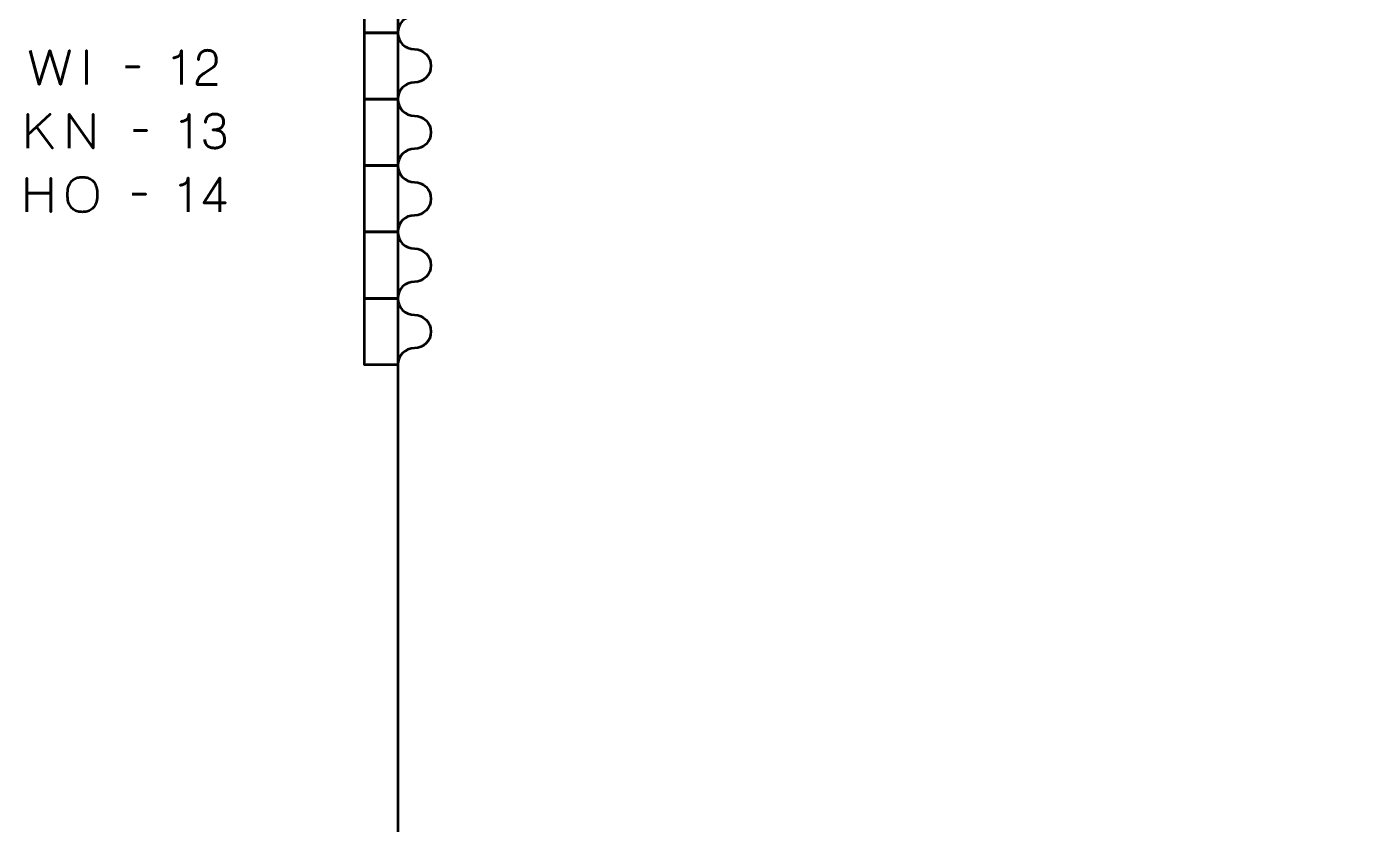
# Model space of a CAD drawing. Header units: centimetres. Extents: x -24.5 to 0, y -29.7 to 0.
# Drawn here: x -24.35 to -12.23, y -14.85 to -7.65 of the extents above; entities that cross this region are included whole.
import ezdxf

# ---------------------------------------------------------------- set-up
doc = ezdxf.new("R2010")
doc.units = ezdxf.units.CM
doc.header["$MEASUREMENT"] = 0
doc.layers.add('Layer 1', color=7, linetype='Continuous')

msp = doc.modelspace()

# ---------------------------------------------------------------- linework, layer by layer
at = {"layer": 'Layer 1', "color": 1, "lineweight": 53}
for points, knots in [([(-21.00003, -29.19995), (-21.00003, -29.19995), (-21.00003, -0.49992), (-21.00003, -0.49992), (-21.00003, -0.49992), (-21.00003, -0.22295), (-20.77694, 0.00004), (-20.49994, 0.00004), (-20.49994, 0.00004), (-20.49994, 0.00004), (-0.50008, 0.00004), (-0.50008, 0.00004), (-0.50008, 0.00004), (-0.22294, 0.00004), (0.00002, -0.22295), (0.00002, -0.49992), (0.00002, -0.49992), (0.00002, -0.49992), (0.00002, -29.19995), (0.00002, -29.19995), (0.00002, -29.19995), (0.00002, -29.47695), (-0.22294, -29.70004), (-0.50008, -29.70004), (-0.50008, -29.70004), (-0.50008, -29.70004), (-20.49994, -29.70004), (-20.49994, -29.70004), (-20.49994, -29.70004), (-20.77694, -29.70004), (-21.00003, -29.47695), (-21.00003, -29.19995)], [0, 0, 0, 0, 0.125, 0.125, 0.125, 0.125, 0.25, 0.25, 0.25, 0.25, 0.375, 0.375, 0.375, 0.375, 0.5, 0.5, 0.5, 0.5, 0.625, 0.625, 0.625, 0.625, 0.75, 0.75, 0.75, 0.75, 0.875, 0.875, 0.875, 0.875, 1, 1, 1, 1]), ([(-21.00003, -7.69992), (-21.00003, -7.61709), (-20.93286, -7.54992), (-20.85003, -7.54992), (-20.85003, -7.54992), (-20.7672, -7.54992), (-20.70003, -7.48275), (-20.70003, -7.39992), (-20.70003, -7.39992), (-20.70003, -7.31709), (-20.7672, -7.24992), (-20.85003, -7.24992), (-20.85003, -7.24992), (-20.93286, -7.24992), (-21.00003, -7.18275), (-21.00003, -7.09992), (-21.00003, -7.09992), (-21.00003, -7.09992), (-21.30003, -7.09992), (-21.30003, -7.09992), (-21.30003, -7.09992), (-21.30003, -7.09992), (-21.30003, -7.69992), (-21.30003, -7.69992), (-21.30003, -7.69992), (-21.30003, -7.69992), (-21.00003, -7.69992), (-21.00003, -7.69992)], [0, 0, 0, 0, 0.14285714, 0.14285714, 0.14285714, 0.14285714, 0.28571429, 0.28571429, 0.28571429, 0.28571429, 0.42857143, 0.42857143, 0.42857143, 0.42857143, 0.57142857, 0.57142857, 0.57142857, 0.57142857, 0.71428571, 0.71428571, 0.71428571, 0.71428571, 0.85714286, 0.85714286, 0.85714286, 0.85714286, 1, 1, 1, 1]), ([(-21.00003, -8.29992), (-21.00003, -8.21709), (-20.93286, -8.14992), (-20.85003, -8.14992), (-20.85003, -8.14992), (-20.7672, -8.14992), (-20.70003, -8.08275), (-20.70003, -7.99992), (-20.70003, -7.99992), (-20.70003, -7.91709), (-20.7672, -7.84992), (-20.85003, -7.84992), (-20.85003, -7.84992), (-20.93286, -7.84992), (-21.00003, -7.78275), (-21.00003, -7.69992), (-21.00003, -7.69992), (-21.00003, -7.69992), (-21.30003, -7.69992), (-21.30003, -7.69992), (-21.30003, -7.69992), (-21.30003, -7.69992), (-21.30003, -8.29992), (-21.30003, -8.29992), (-21.30003, -8.29992), (-21.30003, -8.29992), (-21.00003, -8.29992), (-21.00003, -8.29992)], [0, 0, 0, 0, 0.14285714, 0.14285714, 0.14285714, 0.14285714, 0.28571429, 0.28571429, 0.28571429, 0.28571429, 0.42857143, 0.42857143, 0.42857143, 0.42857143, 0.57142857, 0.57142857, 0.57142857, 0.57142857, 0.71428571, 0.71428571, 0.71428571, 0.71428571, 0.85714286, 0.85714286, 0.85714286, 0.85714286, 1, 1, 1, 1]), ([(-21.00003, -8.89992), (-21.00003, -8.81709), (-20.93286, -8.74992), (-20.85003, -8.74992), (-20.85003, -8.74992), (-20.7672, -8.74992), (-20.70003, -8.68275), (-20.70003, -8.59992), (-20.70003, -8.59992), (-20.70003, -8.51709), (-20.7672, -8.44992), (-20.85003, -8.44992), (-20.85003, -8.44992), (-20.93286, -8.44992), (-21.00003, -8.38275), (-21.00003, -8.29992), (-21.00003, -8.29992), (-21.00003, -8.29992), (-21.30003, -8.29992), (-21.30003, -8.29992), (-21.30003, -8.29992), (-21.30003, -8.29992), (-21.30003, -8.89992), (-21.30003, -8.89992), (-21.30003, -8.89992), (-21.30003, -8.89992), (-21.00003, -8.89992), (-21.00003, -8.89992)], [0, 0, 0, 0, 0.14285714, 0.14285714, 0.14285714, 0.14285714, 0.28571429, 0.28571429, 0.28571429, 0.28571429, 0.42857143, 0.42857143, 0.42857143, 0.42857143, 0.57142857, 0.57142857, 0.57142857, 0.57142857, 0.71428571, 0.71428571, 0.71428571, 0.71428571, 0.85714286, 0.85714286, 0.85714286, 0.85714286, 1, 1, 1, 1]), ([(-21.00003, -9.49992), (-21.00003, -9.41709), (-20.93286, -9.34992), (-20.85003, -9.34992), (-20.85003, -9.34992), (-20.7672, -9.34992), (-20.70003, -9.28275), (-20.70003, -9.19992), (-20.70003, -9.19992), (-20.70003, -9.11709), (-20.7672, -9.04992), (-20.85003, -9.04992), (-20.85003, -9.04992), (-20.93286, -9.04992), (-21.00003, -8.98275), (-21.00003, -8.89992), (-21.00003, -8.89992), (-21.00003, -8.89992), (-21.30003, -8.89992), (-21.30003, -8.89992), (-21.30003, -8.89992), (-21.30003, -8.89992), (-21.30003, -9.49992), (-21.30003, -9.49992), (-21.30003, -9.49992), (-21.30003, -9.49992), (-21.00003, -9.49992), (-21.00003, -9.49992)], [0, 0, 0, 0, 0.14285714, 0.14285714, 0.14285714, 0.14285714, 0.28571429, 0.28571429, 0.28571429, 0.28571429, 0.42857143, 0.42857143, 0.42857143, 0.42857143, 0.57142857, 0.57142857, 0.57142857, 0.57142857, 0.71428571, 0.71428571, 0.71428571, 0.71428571, 0.85714286, 0.85714286, 0.85714286, 0.85714286, 1, 1, 1, 1]), ([(-21.00003, -10.09992), (-21.00003, -10.01709), (-20.93286, -9.94992), (-20.85003, -9.94992), (-20.85003, -9.94992), (-20.7672, -9.94992), (-20.70003, -9.88275), (-20.70003, -9.79992), (-20.70003, -9.79992), (-20.70003, -9.71709), (-20.7672, -9.64992), (-20.85003, -9.64992), (-20.85003, -9.64992), (-20.93286, -9.64992), (-21.00003, -9.58275), (-21.00003, -9.49992), (-21.00003, -9.49992), (-21.00003, -9.49992), (-21.30003, -9.49992), (-21.30003, -9.49992), (-21.30003, -9.49992), (-21.30003, -9.49992), (-21.30003, -10.09992), (-21.30003, -10.09992), (-21.30003, -10.09992), (-21.30003, -10.09992), (-21.00003, -10.09992), (-21.00003, -10.09992)], [0, 0, 0, 0, 0.14285714, 0.14285714, 0.14285714, 0.14285714, 0.28571429, 0.28571429, 0.28571429, 0.28571429, 0.42857143, 0.42857143, 0.42857143, 0.42857143, 0.57142857, 0.57142857, 0.57142857, 0.57142857, 0.71428571, 0.71428571, 0.71428571, 0.71428571, 0.85714286, 0.85714286, 0.85714286, 0.85714286, 1, 1, 1, 1]), ([(-21.00003, -10.69992), (-21.00003, -10.61709), (-20.93286, -10.54992), (-20.85003, -10.54992), (-20.85003, -10.54992), (-20.7672, -10.54992), (-20.70003, -10.48275), (-20.70003, -10.39992), (-20.70003, -10.39992), (-20.70003, -10.31709), (-20.7672, -10.24992), (-20.85003, -10.24992), (-20.85003, -10.24992), (-20.93286, -10.24992), (-21.00003, -10.18275), (-21.00003, -10.09992), (-21.00003, -10.09992), (-21.00003, -10.09992), (-21.30003, -10.09992), (-21.30003, -10.09992), (-21.30003, -10.09992), (-21.30003, -10.09992), (-21.30003, -10.69992), (-21.30003, -10.69992), (-21.30003, -10.69992), (-21.30003, -10.69992), (-21.00003, -10.69992), (-21.00003, -10.69992)], [0, 0, 0, 0, 0.14285714, 0.14285714, 0.14285714, 0.14285714, 0.28571429, 0.28571429, 0.28571429, 0.28571429, 0.42857143, 0.42857143, 0.42857143, 0.42857143, 0.57142857, 0.57142857, 0.57142857, 0.57142857, 0.71428571, 0.71428571, 0.71428571, 0.71428571, 0.85714286, 0.85714286, 0.85714286, 0.85714286, 1, 1, 1, 1])]:
    msp.add_open_spline(points, degree=3, knots=knots, dxfattribs=at)
at = {"layer": 'Layer 1', "color": 5, "lineweight": 53}
for points, knots in [([(-24.32126, -7.8616), (-24.32126, -7.8616), (-24.24083, -8.16682), (-24.24083, -8.16682), (-24.24083, -8.16682), (-24.24083, -8.16682), (-24.14389, -7.8616), (-24.14389, -7.8616), (-24.14389, -7.8616), (-24.14389, -7.8616), (-24.04694, -8.16682), (-24.04694, -8.16682), (-24.04694, -8.16682), (-24.04694, -8.16682), (-23.96651, -7.8616), (-23.96651, -7.8616), (-23.96651, -7.8616), (-23.96651, -7.8616), (-24.04694, -8.16682), (-24.04694, -8.16682), (-24.04694, -8.16682), (-24.04694, -8.16682), (-24.14389, -7.8616), (-24.14389, -7.8616), (-24.14389, -7.8616), (-24.14389, -7.8616), (-24.24083, -8.16682), (-24.24083, -8.16682), (-24.24083, -8.16682), (-24.24083, -8.16682), (-24.32126, -7.8616), (-24.32126, -7.8616)], [0, 0, 0, 0, 0.125, 0.125, 0.125, 0.125, 0.25, 0.25, 0.25, 0.25, 0.375, 0.375, 0.375, 0.375, 0.5, 0.5, 0.5, 0.5, 0.625, 0.625, 0.625, 0.625, 0.75, 0.75, 0.75, 0.75, 0.875, 0.875, 0.875, 0.875, 1, 1, 1, 1]), ([(-23.81199, -8.16682), (-23.81199, -8.16682), (-23.81199, -7.8616), (-23.81199, -7.8616), (-23.81199, -7.8616), (-23.81199, -7.8616), (-23.81199, -8.16682), (-23.81199, -8.16682)], [0, 0, 0, 0, 0.5, 0.5, 0.5, 0.5, 1, 1, 1, 1]), ([(-22.95558, -8.16682), (-22.95558, -8.16682), (-22.95558, -7.8616), (-22.95558, -7.8616), (-22.95558, -7.8616), (-22.95565, -7.87197), (-22.95749, -7.88086), (-22.96102, -7.88827), (-22.96102, -7.88827), (-22.96447, -7.89575), (-22.96906, -7.90189), (-22.9747, -7.90682), (-22.9747, -7.90682), (-22.98035, -7.91176), (-22.98642, -7.91571), (-22.99291, -7.91868), (-22.99291, -7.91868), (-22.9994, -7.92157), (-23.00568, -7.92376), (-23.01175, -7.9251), (-23.01175, -7.9251), (-23.01788, -7.92651), (-23.02311, -7.92736), (-23.02755, -7.92764), (-23.02755, -7.92764), (-23.02311, -7.92736), (-23.01788, -7.92651), (-23.01175, -7.9251), (-23.01175, -7.9251), (-23.00568, -7.92376), (-22.9994, -7.92157), (-22.99291, -7.91868), (-22.99291, -7.91868), (-22.98642, -7.91571), (-22.98035, -7.91176), (-22.9747, -7.90682), (-22.9747, -7.90682), (-22.96906, -7.90189), (-22.96447, -7.89575), (-22.96102, -7.88827), (-22.96102, -7.88827), (-22.95749, -7.88086), (-22.95565, -7.87197), (-22.95558, -7.8616), (-22.95558, -7.8616), (-22.95558, -7.8616), (-22.95558, -8.16682), (-22.95558, -8.16682)], [0, 0, 0, 0, 0.08333333, 0.08333333, 0.08333333, 0.08333333, 0.16666667, 0.16666667, 0.16666667, 0.16666667, 0.25, 0.25, 0.25, 0.25, 0.33333333, 0.33333333, 0.33333333, 0.33333333, 0.41666667, 0.41666667, 0.41666667, 0.41666667, 0.5, 0.5, 0.5, 0.5, 0.58333333, 0.58333333, 0.58333333, 0.58333333, 0.66666667, 0.66666667, 0.66666667, 0.66666667, 0.75, 0.75, 0.75, 0.75, 0.83333333, 0.83333333, 0.83333333, 0.83333333, 0.91666667, 0.91666667, 0.91666667, 0.91666667, 1, 1, 1, 1]), ([(-22.63174, -8.16682), (-22.63174, -8.16682), (-22.81335, -8.16682), (-22.81335, -8.16682), (-22.81335, -8.16682), (-22.813, -8.15454), (-22.81145, -8.14368), (-22.80883, -8.13436), (-22.80883, -8.13436), (-22.80615, -8.12505), (-22.80256, -8.11687), (-22.79811, -8.10981), (-22.79811, -8.10981), (-22.79359, -8.10276), (-22.78844, -8.09648), (-22.78259, -8.09097), (-22.78259, -8.09097), (-22.77673, -8.0854), (-22.77045, -8.08032), (-22.76368, -8.07552), (-22.76368, -8.07552), (-22.75691, -8.07079), (-22.74992, -8.06607), (-22.74265, -8.06141), (-22.74265, -8.06141), (-22.74265, -8.06141), (-22.67026, -8.01315), (-22.67026, -8.01315), (-22.67026, -8.01315), (-22.66286, -8.00793), (-22.65707, -8.00222), (-22.65298, -7.99608), (-22.65298, -7.99608), (-22.64882, -7.98994), (-22.64592, -7.98345), (-22.64416, -7.9766), (-22.64416, -7.9766), (-22.64247, -7.96983), (-22.64141, -7.96285), (-22.64106, -7.95579), (-22.64106, -7.95579), (-22.6407, -7.94866), (-22.64056, -7.94154), (-22.64063, -7.93441), (-22.64063, -7.93441), (-22.64063, -7.92856), (-22.64141, -7.92228), (-22.64296, -7.9155), (-22.64296, -7.9155), (-22.64458, -7.9088), (-22.64712, -7.9021), (-22.65072, -7.89547), (-22.65072, -7.89547), (-22.65432, -7.88883), (-22.65912, -7.88277), (-22.66511, -7.87726), (-22.66511, -7.87726), (-22.67111, -7.87183), (-22.67852, -7.86746), (-22.68734, -7.86414), (-22.68734, -7.86414), (-22.69616, -7.86082), (-22.70653, -7.85913), (-22.71852, -7.85906), (-22.71852, -7.85906), (-22.73059, -7.85913), (-22.74124, -7.86082), (-22.75042, -7.86407), (-22.75042, -7.86407), (-22.75959, -7.86731), (-22.76742, -7.87183), (-22.77391, -7.87754), (-22.77391, -7.87754), (-22.7804, -7.88326), (-22.78562, -7.88989), (-22.78971, -7.8973), (-22.78971, -7.8973), (-22.79381, -7.90471), (-22.79677, -7.91261), (-22.79867, -7.92094), (-22.79867, -7.92094), (-22.80058, -7.92926), (-22.8015, -7.93773), (-22.8015, -7.94627), (-22.8015, -7.94627), (-22.8015, -7.93773), (-22.80058, -7.92926), (-22.79867, -7.92094), (-22.79867, -7.92094), (-22.79677, -7.91261), (-22.79381, -7.90471), (-22.78971, -7.8973), (-22.78971, -7.8973), (-22.78562, -7.88989), (-22.7804, -7.88326), (-22.77391, -7.87754), (-22.77391, -7.87754), (-22.76742, -7.87183), (-22.75959, -7.86731), (-22.75042, -7.86407), (-22.75042, -7.86407), (-22.74124, -7.86082), (-22.73059, -7.85913), (-22.71852, -7.85906), (-22.71852, -7.85906), (-22.70653, -7.85913), (-22.69616, -7.86082), (-22.68734, -7.86414), (-22.68734, -7.86414), (-22.67852, -7.86746), (-22.67111, -7.87183), (-22.66511, -7.87726), (-22.66511, -7.87726), (-22.65912, -7.88277), (-22.65432, -7.88883), (-22.65072, -7.89547), (-22.65072, -7.89547), (-22.64712, -7.9021), (-22.64458, -7.9088), (-22.64296, -7.9155), (-22.64296, -7.9155), (-22.64141, -7.92228), (-22.64063, -7.92856), (-22.64063, -7.93441), (-22.64063, -7.93441), (-22.64056, -7.94154), (-22.6407, -7.94866), (-22.64106, -7.95579), (-22.64106, -7.95579), (-22.64141, -7.96285), (-22.64247, -7.96983), (-22.64416, -7.9766), (-22.64416, -7.9766), (-22.64592, -7.98345), (-22.64882, -7.98994), (-22.65298, -7.99608), (-22.65298, -7.99608), (-22.65707, -8.00222), (-22.66286, -8.00793), (-22.67026, -8.01315), (-22.67026, -8.01315), (-22.67026, -8.01315), (-22.74265, -8.06141), (-22.74265, -8.06141), (-22.74265, -8.06141), (-22.74992, -8.06607), (-22.75691, -8.07079), (-22.76368, -8.07552), (-22.76368, -8.07552), (-22.77045, -8.08032), (-22.77673, -8.0854), (-22.78259, -8.09097), (-22.78259, -8.09097), (-22.78844, -8.09648), (-22.79359, -8.10276), (-22.79811, -8.10981), (-22.79811, -8.10981), (-22.80256, -8.11687), (-22.80615, -8.12505), (-22.80883, -8.13436), (-22.80883, -8.13436), (-22.81145, -8.14368), (-22.813, -8.15454), (-22.81335, -8.16682), (-22.81335, -8.16682), (-22.81335, -8.16682), (-22.63174, -8.16682), (-22.63174, -8.16682)], [0, 0, 0, 0, 0.02380952, 0.02380952, 0.02380952, 0.02380952, 0.04761905, 0.04761905, 0.04761905, 0.04761905, 0.07142857, 0.07142857, 0.07142857, 0.07142857, 0.0952381, 0.0952381, 0.0952381, 0.0952381, 0.11904762, 0.11904762, 0.11904762, 0.11904762, 0.14285714, 0.14285714, 0.14285714, 0.14285714, 0.16666667, 0.16666667, 0.16666667, 0.16666667, 0.19047619, 0.19047619, 0.19047619, 0.19047619, 0.21428571, 0.21428571, 0.21428571, 0.21428571, 0.23809524, 0.23809524, 0.23809524, 0.23809524, 0.26190476, 0.26190476, 0.26190476, 0.26190476, 0.28571429, 0.28571429, 0.28571429, 0.28571429, 0.30952381, 0.30952381, 0.30952381, 0.30952381, 0.33333333, 0.33333333, 0.33333333, 0.33333333, 0.35714286, 0.35714286, 0.35714286, 0.35714286, 0.38095238, 0.38095238, 0.38095238, 0.38095238, 0.4047619, 0.4047619, 0.4047619, 0.4047619, 0.42857143, 0.42857143, 0.42857143, 0.42857143, 0.45238095, 0.45238095, 0.45238095, 0.45238095, 0.47619048, 0.47619048, 0.47619048, 0.47619048, 0.5, 0.5, 0.5, 0.5, 0.52380952, 0.52380952, 0.52380952, 0.52380952, 0.54761905, 0.54761905, 0.54761905, 0.54761905, 0.57142857, 0.57142857, 0.57142857, 0.57142857, 0.5952381, 0.5952381, 0.5952381, 0.5952381, 0.61904762, 0.61904762, 0.61904762, 0.61904762, 0.64285714, 0.64285714, 0.64285714, 0.64285714, 0.66666667, 0.66666667, 0.66666667, 0.66666667, 0.69047619, 0.69047619, 0.69047619, 0.69047619, 0.71428571, 0.71428571, 0.71428571, 0.71428571, 0.73809524, 0.73809524, 0.73809524, 0.73809524, 0.76190476, 0.76190476, 0.76190476, 0.76190476, 0.78571429, 0.78571429, 0.78571429, 0.78571429, 0.80952381, 0.80952381, 0.80952381, 0.80952381, 0.83333333, 0.83333333, 0.83333333, 0.83333333, 0.85714286, 0.85714286, 0.85714286, 0.85714286, 0.88095238, 0.88095238, 0.88095238, 0.88095238, 0.9047619, 0.9047619, 0.9047619, 0.9047619, 0.92857143, 0.92857143, 0.92857143, 0.92857143, 0.95238095, 0.95238095, 0.95238095, 0.95238095, 0.97619048, 0.97619048, 0.97619048, 0.97619048, 1, 1, 1, 1]), ([(-23.45935, -8.00722), (-23.45935, -8.00722), (-23.33616, -8.00722), (-23.33616, -8.00722), (-23.33616, -8.00722), (-23.33616, -8.00722), (-23.45935, -8.00722), (-23.45935, -8.00722)], [0, 0, 0, 0, 0.5, 0.5, 0.5, 0.5, 1, 1, 1, 1]), ([(-24.34222, -8.74213), (-24.34222, -8.74213), (-24.34222, -8.43691), (-24.34222, -8.43691), (-24.34222, -8.43691), (-24.34222, -8.43691), (-24.34222, -8.62233), (-24.34222, -8.62233), (-24.34222, -8.62233), (-24.34222, -8.62233), (-24.14114, -8.43691), (-24.14114, -8.43691), (-24.14114, -8.43691), (-24.14114, -8.43691), (-24.26433, -8.55036), (-24.26433, -8.55036), (-24.26433, -8.55036), (-24.26433, -8.55036), (-24.12082, -8.74213), (-24.12082, -8.74213), (-24.12082, -8.74213), (-24.12082, -8.74213), (-24.26433, -8.55036), (-24.26433, -8.55036), (-24.26433, -8.55036), (-24.26433, -8.55036), (-24.34222, -8.62233), (-24.34222, -8.62233), (-24.34222, -8.62233), (-24.34222, -8.62233), (-24.34222, -8.74213), (-24.34222, -8.74213)], [0, 0, 0, 0, 0.125, 0.125, 0.125, 0.125, 0.25, 0.25, 0.25, 0.25, 0.375, 0.375, 0.375, 0.375, 0.5, 0.5, 0.5, 0.5, 0.625, 0.625, 0.625, 0.625, 0.75, 0.75, 0.75, 0.75, 0.875, 0.875, 0.875, 0.875, 1, 1, 1, 1]), ([(-23.97096, -8.74213), (-23.97096, -8.74213), (-23.97096, -8.43691), (-23.97096, -8.43691), (-23.97096, -8.43691), (-23.97096, -8.43691), (-23.75337, -8.74213), (-23.75337, -8.74213), (-23.75337, -8.74213), (-23.75337, -8.74213), (-23.75337, -8.43691), (-23.75337, -8.43691), (-23.75337, -8.43691), (-23.75337, -8.43691), (-23.75337, -8.74213), (-23.75337, -8.74213), (-23.75337, -8.74213), (-23.75337, -8.74213), (-23.97096, -8.43691), (-23.97096, -8.43691), (-23.97096, -8.43691), (-23.97096, -8.43691), (-23.97096, -8.74213), (-23.97096, -8.74213)], [0, 0, 0, 0, 0.16666667, 0.16666667, 0.16666667, 0.16666667, 0.33333333, 0.33333333, 0.33333333, 0.33333333, 0.5, 0.5, 0.5, 0.5, 0.66666667, 0.66666667, 0.66666667, 0.66666667, 0.83333333, 0.83333333, 0.83333333, 0.83333333, 1, 1, 1, 1]), ([(-22.88595, -8.74213), (-22.88595, -8.74213), (-22.88595, -8.43691), (-22.88595, -8.43691), (-22.88595, -8.43691), (-22.88602, -8.44728), (-22.88786, -8.45617), (-22.89139, -8.46358), (-22.89139, -8.46358), (-22.89484, -8.47106), (-22.89943, -8.4772), (-22.90507, -8.48213), (-22.90507, -8.48213), (-22.91072, -8.48707), (-22.91679, -8.49102), (-22.92328, -8.49399), (-22.92328, -8.49399), (-22.92977, -8.49688), (-22.93605, -8.49907), (-22.94212, -8.50041), (-22.94212, -8.50041), (-22.94825, -8.50182), (-22.95348, -8.50267), (-22.95792, -8.50295), (-22.95792, -8.50295), (-22.95348, -8.50267), (-22.94825, -8.50182), (-22.94212, -8.50041), (-22.94212, -8.50041), (-22.93605, -8.49907), (-22.92977, -8.49688), (-22.92328, -8.49399), (-22.92328, -8.49399), (-22.91679, -8.49102), (-22.91072, -8.48707), (-22.90507, -8.48213), (-22.90507, -8.48213), (-22.89943, -8.4772), (-22.89484, -8.47106), (-22.89139, -8.46358), (-22.89139, -8.46358), (-22.88786, -8.45617), (-22.88602, -8.44728), (-22.88595, -8.43691), (-22.88595, -8.43691), (-22.88595, -8.43691), (-22.88595, -8.74213), (-22.88595, -8.74213)], [0, 0, 0, 0, 0.08333333, 0.08333333, 0.08333333, 0.08333333, 0.16666667, 0.16666667, 0.16666667, 0.16666667, 0.25, 0.25, 0.25, 0.25, 0.33333333, 0.33333333, 0.33333333, 0.33333333, 0.41666667, 0.41666667, 0.41666667, 0.41666667, 0.5, 0.5, 0.5, 0.5, 0.58333333, 0.58333333, 0.58333333, 0.58333333, 0.66666667, 0.66666667, 0.66666667, 0.66666667, 0.75, 0.75, 0.75, 0.75, 0.83333333, 0.83333333, 0.83333333, 0.83333333, 0.91666667, 0.91666667, 0.91666667, 0.91666667, 1, 1, 1, 1]), ([(-22.74372, -8.66551), (-22.74365, -8.68075), (-22.74012, -8.69401), (-22.73314, -8.70551), (-22.73314, -8.70551), (-22.72615, -8.71694), (-22.7162, -8.7259), (-22.70322, -8.73232), (-22.70322, -8.73232), (-22.69024, -8.73874), (-22.67465, -8.74199), (-22.65651, -8.74213), (-22.65651, -8.74213), (-22.6429, -8.74213), (-22.63055, -8.74072), (-22.61933, -8.73776), (-22.61933, -8.73776), (-22.60818, -8.73479), (-22.59859, -8.73021), (-22.59047, -8.72393), (-22.59047, -8.72393), (-22.58236, -8.71765), (-22.57615, -8.70953), (-22.57171, -8.69966), (-22.57171, -8.69966), (-22.56733, -8.68971), (-22.56515, -8.67778), (-22.56508, -8.66381), (-22.56508, -8.66381), (-22.565, -8.64519), (-22.56881, -8.62945), (-22.57636, -8.61668), (-22.57636, -8.61668), (-22.58391, -8.60391), (-22.59563, -8.59432), (-22.61136, -8.58776), (-22.61136, -8.58776), (-22.62709, -8.58119), (-22.64727, -8.57788), (-22.67175, -8.57788), (-22.67175, -8.57788), (-22.65348, -8.57795), (-22.63817, -8.57626), (-22.62568, -8.5728), (-22.62568, -8.5728), (-22.61326, -8.56934), (-22.60332, -8.56447), (-22.59584, -8.55812), (-22.59584, -8.55812), (-22.58836, -8.55184), (-22.58293, -8.54436), (-22.57968, -8.53576), (-22.57968, -8.53576), (-22.57636, -8.52722), (-22.57474, -8.51784), (-22.57481, -8.50761), (-22.57481, -8.50761), (-22.57474, -8.49737), (-22.57615, -8.48792), (-22.57897, -8.47917), (-22.57897, -8.47917), (-22.58173, -8.47042), (-22.58624, -8.46273), (-22.59238, -8.45617), (-22.59238, -8.45617), (-22.59852, -8.44961), (-22.60663, -8.44446), (-22.61658, -8.44079), (-22.61658, -8.44079), (-22.6266, -8.43712), (-22.63881, -8.43529), (-22.65313, -8.43522), (-22.65313, -8.43522), (-22.66738, -8.43529), (-22.67987, -8.4374), (-22.69045, -8.4415), (-22.69045, -8.4415), (-22.70111, -8.44559), (-22.70985, -8.45116), (-22.71691, -8.45829), (-22.71691, -8.45829), (-22.72389, -8.46541), (-22.72912, -8.47353), (-22.73257, -8.4827), (-22.73257, -8.4827), (-22.7361, -8.49187), (-22.73779, -8.50161), (-22.73779, -8.51184), (-22.73779, -8.51184), (-22.73779, -8.50161), (-22.7361, -8.49187), (-22.73257, -8.4827), (-22.73257, -8.4827), (-22.72912, -8.47353), (-22.72389, -8.46541), (-22.71691, -8.45829), (-22.71691, -8.45829), (-22.70985, -8.45116), (-22.70111, -8.44559), (-22.69045, -8.4415), (-22.69045, -8.4415), (-22.67987, -8.4374), (-22.66738, -8.43529), (-22.65313, -8.43522), (-22.65313, -8.43522), (-22.63881, -8.43529), (-22.6266, -8.43712), (-22.61658, -8.44079), (-22.61658, -8.44079), (-22.60663, -8.44446), (-22.59852, -8.44961), (-22.59238, -8.45617), (-22.59238, -8.45617), (-22.58624, -8.46273), (-22.58173, -8.47042), (-22.57897, -8.47917), (-22.57897, -8.47917), (-22.57615, -8.48792), (-22.57474, -8.49737), (-22.57481, -8.50761), (-22.57481, -8.50761), (-22.57474, -8.51784), (-22.57636, -8.52722), (-22.57968, -8.53576), (-22.57968, -8.53576), (-22.58293, -8.54436), (-22.58836, -8.55184), (-22.59584, -8.55812), (-22.59584, -8.55812), (-22.60332, -8.56447), (-22.61326, -8.56934), (-22.62568, -8.5728), (-22.62568, -8.5728), (-22.63817, -8.57626), (-22.65348, -8.57795), (-22.67175, -8.57788), (-22.67175, -8.57788), (-22.64727, -8.57788), (-22.62709, -8.58119), (-22.61136, -8.58776), (-22.61136, -8.58776), (-22.59563, -8.59432), (-22.58391, -8.60391), (-22.57636, -8.61668), (-22.57636, -8.61668), (-22.56881, -8.62945), (-22.565, -8.64519), (-22.56508, -8.66381), (-22.56508, -8.66381), (-22.56515, -8.67778), (-22.56733, -8.68971), (-22.57171, -8.69966), (-22.57171, -8.69966), (-22.57615, -8.70953), (-22.58236, -8.71765), (-22.59047, -8.72393), (-22.59047, -8.72393), (-22.59859, -8.73021), (-22.60818, -8.73479), (-22.61933, -8.73776), (-22.61933, -8.73776), (-22.63055, -8.74072), (-22.6429, -8.74213), (-22.65651, -8.74213), (-22.65651, -8.74213), (-22.67465, -8.74199), (-22.69024, -8.73874), (-22.70322, -8.73232), (-22.70322, -8.73232), (-22.7162, -8.7259), (-22.72615, -8.71694), (-22.73314, -8.70551), (-22.73314, -8.70551), (-22.74012, -8.69401), (-22.74365, -8.68075), (-22.74372, -8.66551)], [0, 0, 0, 0, 0.02272727, 0.02272727, 0.02272727, 0.02272727, 0.04545455, 0.04545455, 0.04545455, 0.04545455, 0.06818182, 0.06818182, 0.06818182, 0.06818182, 0.09090909, 0.09090909, 0.09090909, 0.09090909, 0.11363636, 0.11363636, 0.11363636, 0.11363636, 0.13636364, 0.13636364, 0.13636364, 0.13636364, 0.15909091, 0.15909091, 0.15909091, 0.15909091, 0.18181818, 0.18181818, 0.18181818, 0.18181818, 0.20454545, 0.20454545, 0.20454545, 0.20454545, 0.22727273, 0.22727273, 0.22727273, 0.22727273, 0.25, 0.25, 0.25, 0.25, 0.27272727, 0.27272727, 0.27272727, 0.27272727, 0.29545455, 0.29545455, 0.29545455, 0.29545455, 0.31818182, 0.31818182, 0.31818182, 0.31818182, 0.34090909, 0.34090909, 0.34090909, 0.34090909, 0.36363636, 0.36363636, 0.36363636, 0.36363636, 0.38636364, 0.38636364, 0.38636364, 0.38636364, 0.40909091, 0.40909091, 0.40909091, 0.40909091, 0.43181818, 0.43181818, 0.43181818, 0.43181818, 0.45454545, 0.45454545, 0.45454545, 0.45454545, 0.47727273, 0.47727273, 0.47727273, 0.47727273, 0.5, 0.5, 0.5, 0.5, 0.52272727, 0.52272727, 0.52272727, 0.52272727, 0.54545455, 0.54545455, 0.54545455, 0.54545455, 0.56818182, 0.56818182, 0.56818182, 0.56818182, 0.59090909, 0.59090909, 0.59090909, 0.59090909, 0.61363636, 0.61363636, 0.61363636, 0.61363636, 0.63636364, 0.63636364, 0.63636364, 0.63636364, 0.65909091, 0.65909091, 0.65909091, 0.65909091, 0.68181818, 0.68181818, 0.68181818, 0.68181818, 0.70454545, 0.70454545, 0.70454545, 0.70454545, 0.72727273, 0.72727273, 0.72727273, 0.72727273, 0.75, 0.75, 0.75, 0.75, 0.77272727, 0.77272727, 0.77272727, 0.77272727, 0.79545455, 0.79545455, 0.79545455, 0.79545455, 0.81818182, 0.81818182, 0.81818182, 0.81818182, 0.84090909, 0.84090909, 0.84090909, 0.84090909, 0.86363636, 0.86363636, 0.86363636, 0.86363636, 0.88636364, 0.88636364, 0.88636364, 0.88636364, 0.90909091, 0.90909091, 0.90909091, 0.90909091, 0.93181818, 0.93181818, 0.93181818, 0.93181818, 0.95454545, 0.95454545, 0.95454545, 0.95454545, 0.97727273, 0.97727273, 0.97727273, 0.97727273, 1, 1, 1, 1]), ([(-23.38972, -8.58253), (-23.38972, -8.58253), (-23.26653, -8.58253), (-23.26653, -8.58253), (-23.26653, -8.58253), (-23.26653, -8.58253), (-23.38972, -8.58253), (-23.38972, -8.58253)], [0, 0, 0, 0, 0.5, 0.5, 0.5, 0.5, 1, 1, 1, 1]), ([(-24.35259, -9.31744), (-24.35259, -9.31744), (-24.35259, -9.14853), (-24.35259, -9.14853), (-24.35259, -9.14853), (-24.35259, -9.14853), (-24.13712, -9.14853), (-24.13712, -9.14853), (-24.13712, -9.14853), (-24.13712, -9.14853), (-24.13712, -9.31744), (-24.13712, -9.31744), (-24.13712, -9.31744), (-24.13712, -9.31744), (-24.13712, -9.01264), (-24.13712, -9.01264), (-24.13712, -9.01264), (-24.13712, -9.01264), (-24.13712, -9.14853), (-24.13712, -9.14853), (-24.13712, -9.14853), (-24.13712, -9.14853), (-24.35259, -9.14853), (-24.35259, -9.14853), (-24.35259, -9.14853), (-24.35259, -9.14853), (-24.35259, -9.01264), (-24.35259, -9.01264), (-24.35259, -9.01264), (-24.35259, -9.01264), (-24.35259, -9.31744), (-24.35259, -9.31744)], [0, 0, 0, 0, 0.125, 0.125, 0.125, 0.125, 0.25, 0.25, 0.25, 0.25, 0.375, 0.375, 0.375, 0.375, 0.5, 0.5, 0.5, 0.5, 0.625, 0.625, 0.625, 0.625, 0.75, 0.75, 0.75, 0.75, 0.875, 0.875, 0.875, 0.875, 1, 1, 1, 1]), ([(-23.85052, -9.31998), (-23.83563, -9.32005), (-23.82152, -9.31829), (-23.80805, -9.31483), (-23.80805, -9.31483), (-23.79464, -9.3113), (-23.78237, -9.3058), (-23.77115, -9.29818), (-23.77115, -9.29818), (-23.75993, -9.29063), (-23.75019, -9.28068), (-23.74194, -9.2684), (-23.74194, -9.2684), (-23.73368, -9.25613), (-23.72733, -9.24124), (-23.72282, -9.22374), (-23.72282, -9.22374), (-23.71823, -9.20625), (-23.71597, -9.18585), (-23.7159, -9.1625), (-23.7159, -9.1625), (-23.71597, -9.13915), (-23.71823, -9.11876), (-23.72282, -9.10119), (-23.72282, -9.10119), (-23.72733, -9.08362), (-23.73368, -9.06866), (-23.74194, -9.05632), (-23.74194, -9.05632), (-23.75019, -9.04397), (-23.75993, -9.03395), (-23.77115, -9.02626), (-23.77115, -9.02626), (-23.78237, -9.01857), (-23.79464, -9.013), (-23.80805, -9.0094), (-23.80805, -9.0094), (-23.82152, -9.00587), (-23.83563, -9.00411), (-23.85052, -9.00418), (-23.85052, -9.00418), (-23.86541, -9.00411), (-23.87952, -9.00587), (-23.893, -9.0094), (-23.893, -9.0094), (-23.9064, -9.013), (-23.91868, -9.01857), (-23.9299, -9.02626), (-23.9299, -9.02626), (-23.94111, -9.03395), (-23.95085, -9.04397), (-23.95911, -9.05632), (-23.95911, -9.05632), (-23.96736, -9.06866), (-23.97371, -9.08362), (-23.97823, -9.10119), (-23.97823, -9.10119), (-23.98281, -9.11876), (-23.98507, -9.13915), (-23.98514, -9.1625), (-23.98514, -9.1625), (-23.98507, -9.18585), (-23.98281, -9.20625), (-23.97823, -9.22374), (-23.97823, -9.22374), (-23.97371, -9.24124), (-23.96736, -9.25613), (-23.95911, -9.2684), (-23.95911, -9.2684), (-23.95085, -9.28068), (-23.94111, -9.29063), (-23.9299, -9.29818), (-23.9299, -9.29818), (-23.91868, -9.3058), (-23.9064, -9.3113), (-23.893, -9.31483), (-23.893, -9.31483), (-23.87952, -9.31829), (-23.86541, -9.32005), (-23.85052, -9.31998)], [0, 0, 0, 0, 0.05, 0.05, 0.05, 0.05, 0.1, 0.1, 0.1, 0.1, 0.15, 0.15, 0.15, 0.15, 0.2, 0.2, 0.2, 0.2, 0.25, 0.25, 0.25, 0.25, 0.3, 0.3, 0.3, 0.3, 0.35, 0.35, 0.35, 0.35, 0.4, 0.4, 0.4, 0.4, 0.45, 0.45, 0.45, 0.45, 0.5, 0.5, 0.5, 0.5, 0.55, 0.55, 0.55, 0.55, 0.6, 0.6, 0.6, 0.6, 0.65, 0.65, 0.65, 0.65, 0.7, 0.7, 0.7, 0.7, 0.75, 0.75, 0.75, 0.75, 0.8, 0.8, 0.8, 0.8, 0.85, 0.85, 0.85, 0.85, 0.9, 0.9, 0.9, 0.9, 0.95, 0.95, 0.95, 0.95, 1, 1, 1, 1]), ([(-23.85052, -9.31998), (-23.83563, -9.32005), (-23.82152, -9.31829), (-23.80805, -9.31483), (-23.80805, -9.31483), (-23.79464, -9.3113), (-23.78237, -9.3058), (-23.77115, -9.29818), (-23.77115, -9.29818), (-23.75993, -9.29063), (-23.75019, -9.28068), (-23.74194, -9.2684), (-23.74194, -9.2684), (-23.73368, -9.25613), (-23.72733, -9.24124), (-23.72282, -9.22374), (-23.72282, -9.22374), (-23.71823, -9.20625), (-23.71597, -9.18585), (-23.7159, -9.1625), (-23.7159, -9.1625), (-23.71597, -9.13915), (-23.71823, -9.11876), (-23.72282, -9.10119), (-23.72282, -9.10119), (-23.72733, -9.08362), (-23.73368, -9.06866), (-23.74194, -9.05632), (-23.74194, -9.05632), (-23.75019, -9.04397), (-23.75993, -9.03395), (-23.77115, -9.02626), (-23.77115, -9.02626), (-23.78237, -9.01857), (-23.79464, -9.013), (-23.80805, -9.0094), (-23.80805, -9.0094), (-23.82152, -9.00587), (-23.83563, -9.00411), (-23.85052, -9.00418), (-23.85052, -9.00418), (-23.86541, -9.00411), (-23.87952, -9.00587), (-23.893, -9.0094), (-23.893, -9.0094), (-23.9064, -9.013), (-23.91868, -9.01857), (-23.9299, -9.02626), (-23.9299, -9.02626), (-23.94111, -9.03395), (-23.95085, -9.04397), (-23.95911, -9.05632), (-23.95911, -9.05632), (-23.96736, -9.06866), (-23.97371, -9.08362), (-23.97823, -9.10119), (-23.97823, -9.10119), (-23.98281, -9.11876), (-23.98507, -9.13915), (-23.98514, -9.1625), (-23.98514, -9.1625), (-23.98507, -9.18585), (-23.98281, -9.20625), (-23.97823, -9.22374), (-23.97823, -9.22374), (-23.97371, -9.24124), (-23.96736, -9.25613), (-23.95911, -9.2684), (-23.95911, -9.2684), (-23.95085, -9.28068), (-23.94111, -9.29063), (-23.9299, -9.29818), (-23.9299, -9.29818), (-23.91868, -9.3058), (-23.9064, -9.3113), (-23.893, -9.31483), (-23.893, -9.31483), (-23.87952, -9.31829), (-23.86541, -9.32005), (-23.85052, -9.31998)], [0, 0, 0, 0, 0.05, 0.05, 0.05, 0.05, 0.1, 0.1, 0.1, 0.1, 0.15, 0.15, 0.15, 0.15, 0.2, 0.2, 0.2, 0.2, 0.25, 0.25, 0.25, 0.25, 0.3, 0.3, 0.3, 0.3, 0.35, 0.35, 0.35, 0.35, 0.4, 0.4, 0.4, 0.4, 0.45, 0.45, 0.45, 0.45, 0.5, 0.5, 0.5, 0.5, 0.55, 0.55, 0.55, 0.55, 0.6, 0.6, 0.6, 0.6, 0.65, 0.65, 0.65, 0.65, 0.7, 0.7, 0.7, 0.7, 0.75, 0.75, 0.75, 0.75, 0.8, 0.8, 0.8, 0.8, 0.85, 0.85, 0.85, 0.85, 0.9, 0.9, 0.9, 0.9, 0.95, 0.95, 0.95, 0.95, 1, 1, 1, 1]), ([(-22.8959, -9.31744), (-22.8959, -9.31744), (-22.8959, -9.01222), (-22.8959, -9.01222), (-22.8959, -9.01222), (-22.89597, -9.02259), (-22.89781, -9.03148), (-22.90134, -9.03889), (-22.90134, -9.03889), (-22.90479, -9.04637), (-22.90938, -9.05251), (-22.91502, -9.05744), (-22.91502, -9.05744), (-22.92067, -9.06238), (-22.92674, -9.06633), (-22.93323, -9.0693), (-22.93323, -9.0693), (-22.93972, -9.07219), (-22.946, -9.07438), (-22.95207, -9.07572), (-22.95207, -9.07572), (-22.9582, -9.07713), (-22.96343, -9.07798), (-22.96787, -9.07826), (-22.96787, -9.07826), (-22.96343, -9.07798), (-22.9582, -9.07713), (-22.95207, -9.07572), (-22.95207, -9.07572), (-22.946, -9.07438), (-22.93972, -9.07219), (-22.93323, -9.0693), (-22.93323, -9.0693), (-22.92674, -9.06633), (-22.92067, -9.06238), (-22.91502, -9.05744), (-22.91502, -9.05744), (-22.90938, -9.05251), (-22.90479, -9.04637), (-22.90134, -9.03889), (-22.90134, -9.03889), (-22.89781, -9.03148), (-22.89597, -9.02259), (-22.8959, -9.01222), (-22.8959, -9.01222), (-22.8959, -9.01222), (-22.8959, -9.31744), (-22.8959, -9.31744)], [0, 0, 0, 0, 0.08333333, 0.08333333, 0.08333333, 0.08333333, 0.16666667, 0.16666667, 0.16666667, 0.16666667, 0.25, 0.25, 0.25, 0.25, 0.33333333, 0.33333333, 0.33333333, 0.33333333, 0.41666667, 0.41666667, 0.41666667, 0.41666667, 0.5, 0.5, 0.5, 0.5, 0.58333333, 0.58333333, 0.58333333, 0.58333333, 0.66666667, 0.66666667, 0.66666667, 0.66666667, 0.75, 0.75, 0.75, 0.75, 0.83333333, 0.83333333, 0.83333333, 0.83333333, 0.91666667, 0.91666667, 0.91666667, 0.91666667, 1, 1, 1, 1]), ([(-22.60974, -9.31744), (-22.60974, -9.31744), (-22.60974, -9.01222), (-22.60974, -9.01222), (-22.60974, -9.01222), (-22.60974, -9.01222), (-22.75367, -9.23616), (-22.75367, -9.23616), (-22.75367, -9.23616), (-22.75367, -9.23616), (-22.55555, -9.23616), (-22.55555, -9.23616), (-22.55555, -9.23616), (-22.55555, -9.23616), (-22.75367, -9.23616), (-22.75367, -9.23616), (-22.75367, -9.23616), (-22.75367, -9.23616), (-22.60974, -9.01222), (-22.60974, -9.01222), (-22.60974, -9.01222), (-22.60974, -9.01222), (-22.60974, -9.31744), (-22.60974, -9.31744)], [0, 0, 0, 0, 0.16666667, 0.16666667, 0.16666667, 0.16666667, 0.33333333, 0.33333333, 0.33333333, 0.33333333, 0.5, 0.5, 0.5, 0.5, 0.66666667, 0.66666667, 0.66666667, 0.66666667, 0.83333333, 0.83333333, 0.83333333, 0.83333333, 1, 1, 1, 1]), ([(-23.39967, -9.15784), (-23.39967, -9.15784), (-23.27648, -9.15784), (-23.27648, -9.15784), (-23.27648, -9.15784), (-23.27648, -9.15784), (-23.39967, -9.15784), (-23.39967, -9.15784)], [0, 0, 0, 0, 0.5, 0.5, 0.5, 0.5, 1, 1, 1, 1])]:
    msp.add_open_spline(points, degree=3, knots=knots, dxfattribs=at)

doc.saveas('drawing.dxf')
